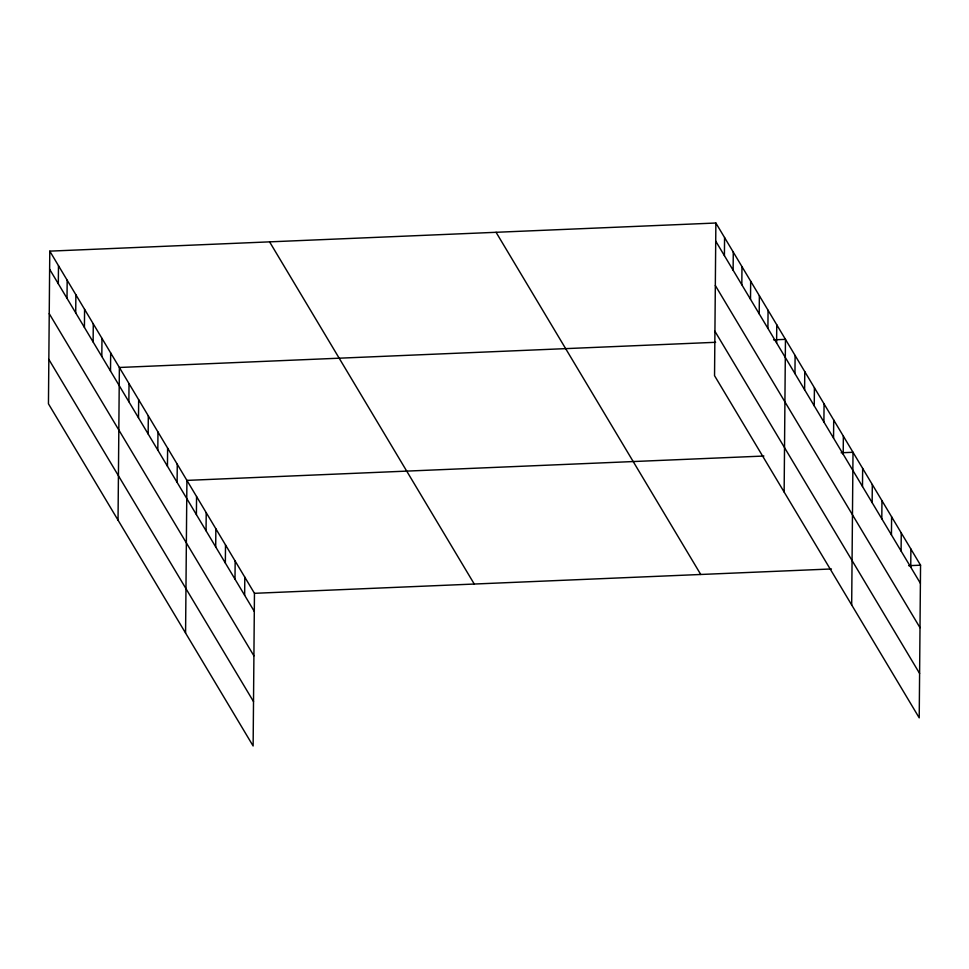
<?xml version="1.0" encoding="UTF-8"?>
<svg xmlns="http://www.w3.org/2000/svg" width="969" height="969" viewBox="0 0 969 969"><rect width="100%" height="100%" fill="white"/><g stroke="black" fill="none" stroke-linecap="round" stroke-linejoin="round"><path stroke-width="1.45" d="M49.782 251.141L48.45 403.807L253.127 745.985L254.459 593.319L49.782 251.141L715.873 223.015L920.55 565.193L919.218 717.859L714.541 375.681L715.873 223.015M58.322 283.784L58.479 265.676M67.018 298.331L67.176 280.223M75.715 312.878L75.873 294.77M84.424 327.413L84.582 309.305M93.121 341.96L93.278 323.852M101.818 356.495L101.975 338.399M110.514 371.042L110.672 352.934M118.036 520.147L119.369 367.481L715.655 342.299M128.865 401.711L129.022 383.615M138.506 417.845L138.664 399.737M148.16 433.979L148.318 415.871M157.814 450.113L157.971 432.004M167.455 466.246L167.613 448.138M177.109 482.368L177.266 464.26M185.576 633.06L186.908 480.394L763.899 456.036M196.404 514.636L196.562 496.528M206.058 530.77L206.215 512.662M215.699 546.904L215.857 528.795M225.353 563.025L225.511 544.917M234.995 579.159L235.164 561.051M244.648 595.293L244.806 577.185M724.412 255.671L724.57 237.562M733.121 270.206L733.279 252.097M741.818 284.753L741.975 266.645M750.515 299.288L750.672 281.192M759.211 313.835L759.369 295.727M767.908 328.382L768.066 310.274M776.605 342.917L776.763 324.809M784.139 492.022L785.459 339.356L773.589 339.853M794.955 373.598L795.113 355.49M804.609 389.732L804.767 371.624M814.251 405.854L814.408 387.745M823.904 421.987L824.062 403.879M833.546 438.121L833.715 420.013M843.2 454.255L843.357 436.147M851.678 604.947L853.011 452.281L841.128 452.777M862.495 486.511L862.652 468.402M872.148 502.645L872.306 484.536M881.802 518.778L881.96 500.67M891.444 534.912L891.601 516.804M901.097 551.034L901.255 532.926M910.739 567.168L910.896 549.06M254.459 593.319L831.438 568.96M908.668 565.69L920.55 565.193M715.716 241.124L920.393 583.302M715.328 285.528L920.005 627.706M714.928 331.277L919.605 673.455M496.067 232.294L700.744 574.472M269.588 241.862L474.265 584.041M49.625 269.249L254.302 611.427M49.237 313.653L253.914 655.831M48.838 359.402L253.515 701.58"/></g></svg>
